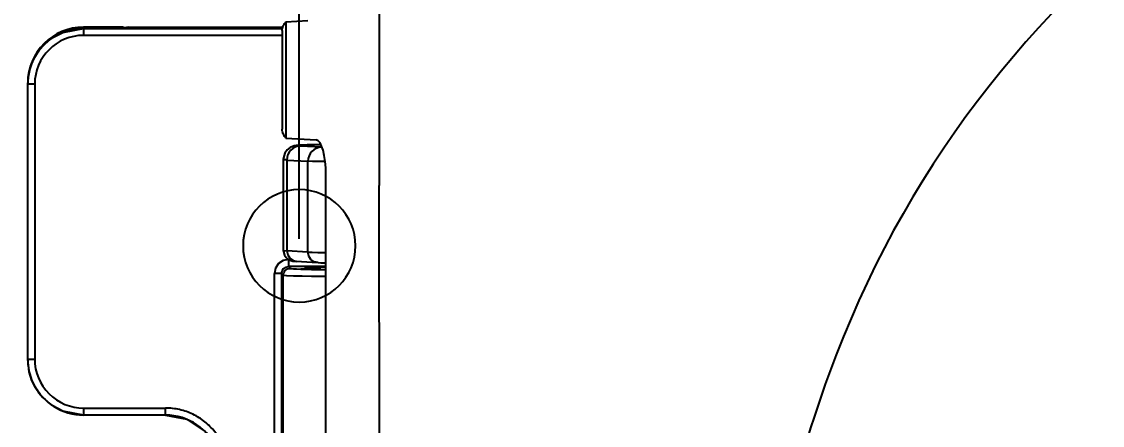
# Model space of a CAD drawing. Extents: x -1507 to 1094, y -378 to 1940.
# Drawn here: x -1051.2 to -896.7, y 1350.5 to 1408.2 of the extents above; entities that cross this region are included whole.
import ezdxf

# ---------------------------------------------------------------- set-up
doc = ezdxf.new("R2010")
doc.units = 0
doc.header["$LTSCALE"] = 3
doc.header["$MEASUREMENT"] = 0
doc.layers.get('0').update_dxf_attribs({"linetype": 'CONTINUOUS'})
doc.layers.get('DEFPOINTS').update_dxf_attribs({"linetype": 'CONTINUOUS'})
doc.styles.get("Standard").update_dxf_attribs({"font": 'NanumGothic.ttf'})
doc.dimstyles.get("Standard").update_dxf_attribs({"dimtxt": 0.18, "dimasz": 0.18, "dimexe": 0.18, "dimexo": 0.0625, "dimgap": 0.09, "dimtad": 0, "dimtih": 1, "dimtoh": 1, "dimdec": 4, "dimzin": 0, "dimdsep": 46, "dimtxsty": 'Standard', "dimcen": 0.09, "dimadec": 0, "dimazin": 0, "dimtfac": 1, "dimtdec": 4, "dimtofl": 0, "dimtmove": 0, "dimatfit": 3, "dimfxl": 0, "dimtolj": 1, "dimtzin": 0, "dimarcsym": 0})

# ---------------------------------------------------------------- blocks, each defined once
blk = doc.blocks.new('*D17')
at = {"color": 3, "linetype": 'Continuous', "lineweight": -2}
for p, q in [((-1271.64, 1454.32), (-1271.64, 1625.28)), ((-541.53, 1307.44), (-541.53, 1625.28))]:
    blk.add_line(p, q, dxfattribs=at)
at = {"color": 3, "linetype": 'Continuous', "lineweight": 0}
blk.add_line((-1251.64, 1624.48), (-561.53, 1624.48), dxfattribs=at)
at = {"color": 3, "linetype": 'Continuous'}
for points in [[(-1251.64, 1627.81), (-1251.64, 1621.14), (-1271.64, 1624.48)], [(-561.53, 1627.81), (-561.53, 1621.14), (-541.53, 1624.48)]]:
    blk.add_solid(points, dxfattribs=at)
at = {"layer": 'DEFPOINTS', "color": 0, "linetype": 'Continuous'}
for p in [(-541.53, 1624.48), (-1271.64, 1453.32), (-541.53, 1306.44)]:
    blk.add_point(p, dxfattribs=at)
at = {"color": 2, "linetype": 'Continuous', "lineweight": 5, "insert": (-913.98, 1649.48), "char_height": 30, "attachment_point": 5}
blk.add_mtext('\\A1;730', dxfattribs=at)
blk = doc.blocks.new('*D18')
at = {"color": 3, "linetype": 'Continuous', "lineweight": -2}
for p, q in [((-1011.53, 1377.15), (-1011.53, 1567.39)), ((-541.53, 1307.44), (-541.53, 1567.39))]:
    blk.add_line(p, q, dxfattribs=at)
at = {"color": 3, "linetype": 'Continuous', "lineweight": 0}
blk.add_line((-991.53, 1566.59), (-561.53, 1566.59), dxfattribs=at)
at = {"color": 3, "linetype": 'Continuous'}
for points in [[(-991.53, 1569.92), (-991.53, 1563.25), (-1011.53, 1566.59)], [(-561.53, 1569.92), (-561.53, 1563.25), (-541.53, 1566.59)]]:
    blk.add_solid(points, dxfattribs=at)
at = {"layer": 'DEFPOINTS', "color": 0, "linetype": 'Continuous'}
for p in [(-541.53, 1566.59), (-1011.53, 1376.15), (-541.53, 1306.44)]:
    blk.add_point(p, dxfattribs=at)
at = {"color": 2, "linetype": 'Continuous', "lineweight": 5, "insert": (-776.53, 1591.59), "char_height": 30, "attachment_point": 5}
blk.add_mtext('\\A1;470', dxfattribs=at)
blk = doc.blocks.new('2E12E')
at = {"color": 2}
for p, q in [((6809.69, 1177.76), (6812.84, 1177.95)), ((6809.69, 1177.76), (6809.69, 1161.12)), ((6786.36, 1176.99), (6780.79, 1176.99)), ((6780.79, 1176.84), (6783.89, 1176.84)), ((6780.79, 1176.84), (6780.79, 1176.82)), ((6780.79, 1176.82), (6809.23, 1176.82)), ((6786.31, 1176.95), (6785.79, 1176.86)), ((6786.31, 1176.95), (6786.36, 1176.99)), ((6787.18, 1177.01), (6786.38, 1176.87)), ((6787.18, 1177.01), (6809.28, 1177)), ((6809.15, 1176.51), (6809.15, 1162.38)), ((6809.15, 1175.82), (6780.79, 1175.82)), ((6772.79, 1168.82), (6772.79, 1168.83)), ((6772.79, 1129.51), (6772.79, 1168.82)), ((6773.79, 1168.82), (6773.79, 1129.51)), ((6809.69, 1161.12), (6814.04, 1160.87)), ((6814.78, 1159.81), (6811.77, 1159.99)), ((6809.33, 1158.05), (6809.33, 1144.99)), ((6809.85, 1157.99), (6809.85, 1144.99)), ((6809.85, 1157.99), (6812.86, 1157.81)), ((6812.86, 1144.81), (6812.86, 1157.81)), ((6815.43, 996.12), (6815.43, 1155.87)), ((6812.86, 1144.81), (6809.85, 1144.99)), ((6811.19, 1143.5), (6814.21, 1143.31)), ((6815.43, 1142.74), (6810.08, 1142.74)), ((6810.33, 1142.49), (6810.08, 1142.74)), ((6808.08, 1010.24), (6808.08, 1141.74)), ((6809.08, 1141.74), (6809.08, 1010.24)), ((6809.33, 1010.5), (6809.33, 1141.49)), ((6772.79, 1129.51), (6772.79, 1129.49)), ((6780.79, 1122.5), (6792.49, 1122.5)), ((6792.49, 1121.5), (6792.49, 1122.5)), ((6792.49, 1121.5), (6780.79, 1121.5)), ((6780.79, 1121.5), (6780.79, 1121.49)), ((6792.47, 1121.49), (6780.79, 1121.49)), ((6792.47, 1121.49), (6792.49, 1121.5))]:
    blk.add_line(p, q, dxfattribs=at)
for points in [[(6823.02, 1222.75), (6823.04, 1188.55), (6823.06, 1154.36)], [(6772.79, 1168.82), (6772.79, 1168.82), (6772.79, 1168.82), (6772.79, 1168.82), (6773, 1170.63), (6773.4, 1171.88), (6773.9, 1172.88), (6774.48, 1173.74), (6775.13, 1174.47), (6775.74, 1175.02), (6776.4, 1175.5), (6777.81, 1176.24), (6780.79, 1176.82)], [(6780.79, 1176.82), (6780.79, 1176.74), (6780.79, 1176.52), (6780.79, 1176.2), (6780.79, 1175.82)], [(6772.79, 1168.83), (6772.79, 1168.82)], [(6773.79, 1168.82), (6773.41, 1168.82), (6773.08, 1168.82), (6772.87, 1168.82), (6772.79, 1168.82)], [(6812.74, 1160.15), (6812.29, 1160.13), (6811.6, 1160.1), (6811.16, 1160.06), (6810.9, 1160.01), (6810.66, 1159.94), (6810.33, 1159.79), (6809.9, 1159.45), (6809.54, 1158.95), (6809.34, 1158.28), (6809.33, 1158.05)], [(6811.77, 1159.99), (6811.37, 1160.03), (6811.4, 1160.07), (6811.88, 1160.11), (6812.77, 1160.15)], [(6815.28, 1157.77), (6814.47, 1157.78), (6813.52, 1157.79), (6812.86, 1157.81)], [(6823.1, 1075.99), (6823.09, 1115.17), (6823.05, 1154.36)], [(6809.33, 1145.05), (6809.34, 1144.9), (6809.48, 1144.39), (6809.72, 1144.04), (6809.98, 1143.81), (6810.22, 1143.68), (6810.39, 1143.61), (6810.53, 1143.57), (6810.68, 1143.54), (6810.89, 1143.52), (6811.2, 1143.5)], [(6809.33, 1145.05), (6809.85, 1144.99)], [(6809.85, 1144.99), (6809.96, 1144.42), (6810.27, 1143.93), (6810.74, 1143.61), (6811.29, 1143.49)], [(6810.08, 1143.74), (6809.31, 1143.59), (6808.66, 1143.16), (6808.23, 1142.51), (6808.08, 1141.74)], [(6810.08, 1143.74), (6810.08, 1143.36), (6810.08, 1143.04), (6810.08, 1142.82), (6810.08, 1142.74)], [(6812.86, 1144.81), (6813.44, 1144.79), (6814.28, 1144.78), (6815.31, 1144.77), (6815.43, 1144.77)], [(6814.3, 1143.31), (6813.75, 1143.42), (6813.28, 1143.75), (6812.97, 1144.23), (6812.86, 1144.81)], [(6809.08, 1141.74), (6809.15, 1142.13), (6809.37, 1142.45), (6809.69, 1142.67), (6810.08, 1142.74)], [(6809.33, 1141.49), (6809.41, 1141.87), (6809.62, 1142.2), (6809.95, 1142.41), (6810.33, 1142.49)], [(6814.3, 1143.31), (6814.7, 1143.29), (6815.3, 1143.28), (6815.42, 1143.28)], [(6809.08, 1141.74), (6808.99, 1141.74), (6808.78, 1141.74), (6808.45, 1141.74), (6808.08, 1141.74)], [(6809.08, 1141.74), (6809.33, 1141.49)], [(6815.43, 1141.31), (6814.41, 1141.32), (6813.38, 1141.34), (6812.04, 1141.36), (6810.77, 1141.39), (6809.77, 1141.44), (6809.33, 1141.49)], [(6780.79, 1121.5), (6777.81, 1122.08), (6776.4, 1122.82), (6775.74, 1123.3), (6775.13, 1123.85), (6774.64, 1124.39), (6774.18, 1125), (6773.76, 1125.68), (6773.4, 1126.44), (6773, 1127.69), (6772.79, 1129.51)], [(6772.79, 1129.51), (6772.87, 1129.51), (6773.08, 1129.51), (6773.41, 1129.51), (6773.79, 1129.51)], [(6780.79, 1122.5), (6780.79, 1122.13), (6780.79, 1121.8), (6780.79, 1121.59), (6780.79, 1121.5)], [(6792.49, 1121.5), (6795.54, 1120.9), (6798.14, 1119.17), (6799.88, 1116.58), (6800.49, 1113.51)]]:
    blk.add_lwpolyline(points, dxfattribs=at)
for centre, start, end in [((6780.79, 1168.82), 90.009, 180.0064), ((6780.79, 1129.5), 179.9907, 269.9939)]:
    blk.add_arc(centre, 7, start, end, dxfattribs=at)
for centre, major_axis, ratio, start_param, end_param in [((6780.79, 1168.99), (-4.21, 6.81), 0.99966, 5.729789, 7.30029), ((6780.79, 1168.83), (0, 8), 0.999848, 0.098926, 1.570811), ((6780.79, 1168.83), (0, 8), 0.999848, 0.000015, 0.098926), ((6783.89, 1176.88), (-2.5, 0), 0.017455, 1.570806, 3.036883), ((6783.8, 1176.86), (2, 0), 0.017449, 5.715526, 6.178563), ((6786.31, 1176.45), (-0.229, 0.445), 0.99869, 5.363377, 5.807797), ((6786.36, 1176.49), (0, 0.5), 0.999695, 5.719812, 6.283185), ((6814.01, 1155.87), (0, 5), 0.284012, 4.712867, 6.26645), ((6811.77, 1157.99), (0.12, 2), 0.961126, 0.063244, 1.629234), ((6820.64, 1160.07), (9, 0), 0.017453, 2.317366, 2.635123), ((6814.78, 1157.81), (-0.12, -2), 0.961133, 3.204845, 4.770831), ((6823.19, 1160.02), (12.75, 0), 0.017453, 2.296645, 2.317381), ((6818.63, 1159.83), (4, 0), 0.017451, 3.420757, 3.502606), ((6822.83, 1142.49), (12.5, 0), 0.017452, 3.158684, 3.190646), ((6822.83, 1142.49), (12.5, 0), 0.017452, 3.190646, 4.079319), ((6780.79, 1129.49), (0, 8), 0.999848, 1.570782, 1.599305), ((6780.79, 1129.49), (0, 8), 0.999848, 1.599305, 2.571298), ((6780.79, 1129.49), (0, 8), 0.999848, 2.571298, 3.141578), ((6792.47, 1113.49), (-5.66, -5.66), 0.999695, 2.727332, 3.926845)]:
    blk.add_ellipse(centre, major_axis=major_axis, ratio=ratio, start_param=start_param, end_param=end_param, dxfattribs=at)
for points in [[(6809.15, 1176.51), (6809.15, 1176.61), (6809.19, 1176.85), (6809.37, 1177.27), (6809.57, 1177.59), (6809.69, 1177.76)], [(6809.69, 1161.12), (6809.57, 1161.29), (6809.37, 1161.62), (6809.19, 1162.04), (6809.15, 1162.27), (6809.15, 1162.38)], [(6809.85, 1157.99), (6809.74, 1158), (6809.54, 1158.01), (6809.37, 1158.03), (6809.33, 1158.04), (6809.33, 1158.05)], [(6801.49, 1113.51), (6801.49, 1114.19), (6801.34, 1115.53), (6800.66, 1117.45), (6799.58, 1119.17), (6798.15, 1120.6), (6796.44, 1121.68), (6794.52, 1122.35), (6793.18, 1122.5), (6792.49, 1122.5)]]:
    blk.add_open_spline(points, degree=3, dxfattribs=at)
for points, knots in [([(6811.82, 1142.43), (6811.96, 1142.43), (6812.41, 1142.4), (6813.46, 1142.37), (6814.6, 1142.35), (6815.29, 1142.34), (6815.38, 1142.34)], [0.0935878, 0.0935878, 0.0935878, 0.0935878, 0.1333333, 0.2, 0.2666667, 0.2762044, 0.2762044, 0.2762044, 0.2762044]), ([(6815.38, 1142.64), (6815.3, 1142.64), (6814.63, 1142.63), (6813.51, 1142.61), (6812.71, 1142.59), (6812.38, 1142.58)], [0.7250178, 0.7250178, 0.7250178, 0.7250178, 0.7333333, 0.8, 0.8633974, 0.8633974, 0.8633974, 0.8633974])]:
    blk.add_open_spline(points, degree=3, knots=knots, dxfattribs=at)
blk = doc.blocks.new('*D28')
at = {"color": 3, "lineweight": -2}
for p, q in [((-1060.77, 1506.23), (-414.56, 1506.23)), ((-1060.77, 1106.43), (-414.56, 1106.43))]:
    blk.add_line(p, q, dxfattribs=at)
at = {"color": 3, "linetype": 'Continuous', "lineweight": 0}
for p, q in [((-415.36, 1486.23), (-415.36, 1332.55)), ((-415.36, 1126.43), (-415.36, 1280.11))]:
    blk.add_line(p, q, dxfattribs=at)
at = {"color": 3}
for points in [[(-418.69, 1486.23), (-412.03, 1486.23), (-415.36, 1506.23)], [(-418.69, 1126.43), (-412.03, 1126.43), (-415.36, 1106.43)]]:
    blk.add_solid(points, dxfattribs=at)
at = {"layer": 'DEFPOINTS', "color": 0}
for p in [(-1061.77, 1506.23), (-1061.77, 1106.43), (-415.36, 1106.43)]:
    blk.add_point(p, dxfattribs=at)
at = {"color": 2, "insert": (-415.36, 1306.33), "char_height": 30, "attachment_point": 5}
blk.add_mtext('\\A1;400', dxfattribs=at)

msp = doc.modelspace()

# ---------------------------------------------------------------- linework, layer by layer
at = {"color": 7}
for centre, major_axis, ratio, start_param, end_param in [((-797.67, 1309.16), (119.16, 86.63), 0.991223, 0.971987, 2.169606), ((-1011.53, 1376.15), (-5.69, 5.69), 1, 5.497787, 11.780972), ((-793.01, 1304.87), (-107.68, -107.68), 1, -1.141042, -0.794923)]:
    msp.add_ellipse(centre, major_axis=major_axis, ratio=ratio, start_param=start_param, end_param=end_param, dxfattribs=at)

# ---------------------------------------------------------------- block references
msp.add_blockref('2E12E', (-7823.15, 230.44))

# ---------------------------------------------------------------- dimensions: what is measured, and where the dimension line sits
at = {"linetype": 'Continuous', "lineweight": 5}
dim = msp.add_linear_dim(base=(-541.53, 1624.48), p1=(-1271.64, 1453.32), p2=(-541.53, 1306.44), dimstyle='Standard', override={"dimtxt": 30, "dimasz": 20, "dimexe": 0.8, "dimexo": 1, "dimgap": 10, "dimtad": 1, "dimtih": 0, "dimtoh": 0, "dimdec": 0, "dimzin": 8, "dimclrd": 3, "dimclre": 3, "dimclrt": 2, "dimazin": 2, "dimtdec": 0, "dimtix": 1, "dimtofl": 1, "dimlwd": 0, "dimarcsym": 1}, dxfattribs=at)
dim.commit()
dim.dimension.update_dxf_attribs({"geometry": '*D17', "text_midpoint": (-913.98, 1624.48), "dimtype": 160})
dim = msp.add_linear_dim(base=(-541.53, 1566.59), p1=(-1011.53, 1376.15), p2=(-541.53, 1306.44), dimstyle='Standard', override={"dimtxt": 30, "dimasz": 20, "dimexe": 0.8, "dimexo": 1, "dimgap": 10, "dimtad": 1, "dimtih": 0, "dimtoh": 0, "dimdec": 0, "dimzin": 8, "dimclrd": 3, "dimclre": 3, "dimclrt": 2, "dimazin": 2, "dimtdec": 0, "dimtix": 1, "dimtofl": 1, "dimlwd": 0, "dimarcsym": 1}, dxfattribs=at)
dim.commit()
dim.dimension.update_dxf_attribs({"geometry": '*D18', "text_midpoint": (-776.53, 1591.59)})
dim = msp.add_linear_dim(base=(-415.36, 1106.43), p1=(-1061.77, 1506.23), p2=(-1061.77, 1106.43), angle=90, dimstyle='Standard', override={"dimtxt": 30, "dimasz": 20, "dimexe": 0.8, "dimexo": 1, "dimgap": 10, "dimtad": 1, "dimdec": 0, "dimzin": 8, "dimclrd": 3, "dimclre": 3, "dimclrt": 2, "dimazin": 2, "dimtdec": 0, "dimtix": 1, "dimtofl": 1, "dimlwd": 0, "dimarcsym": 1})
dim.commit()
dim.dimension.update_dxf_attribs({"geometry": '*D28', "text_midpoint": (-415.36, 1306.33)})

doc.saveas('drawing.dxf')
